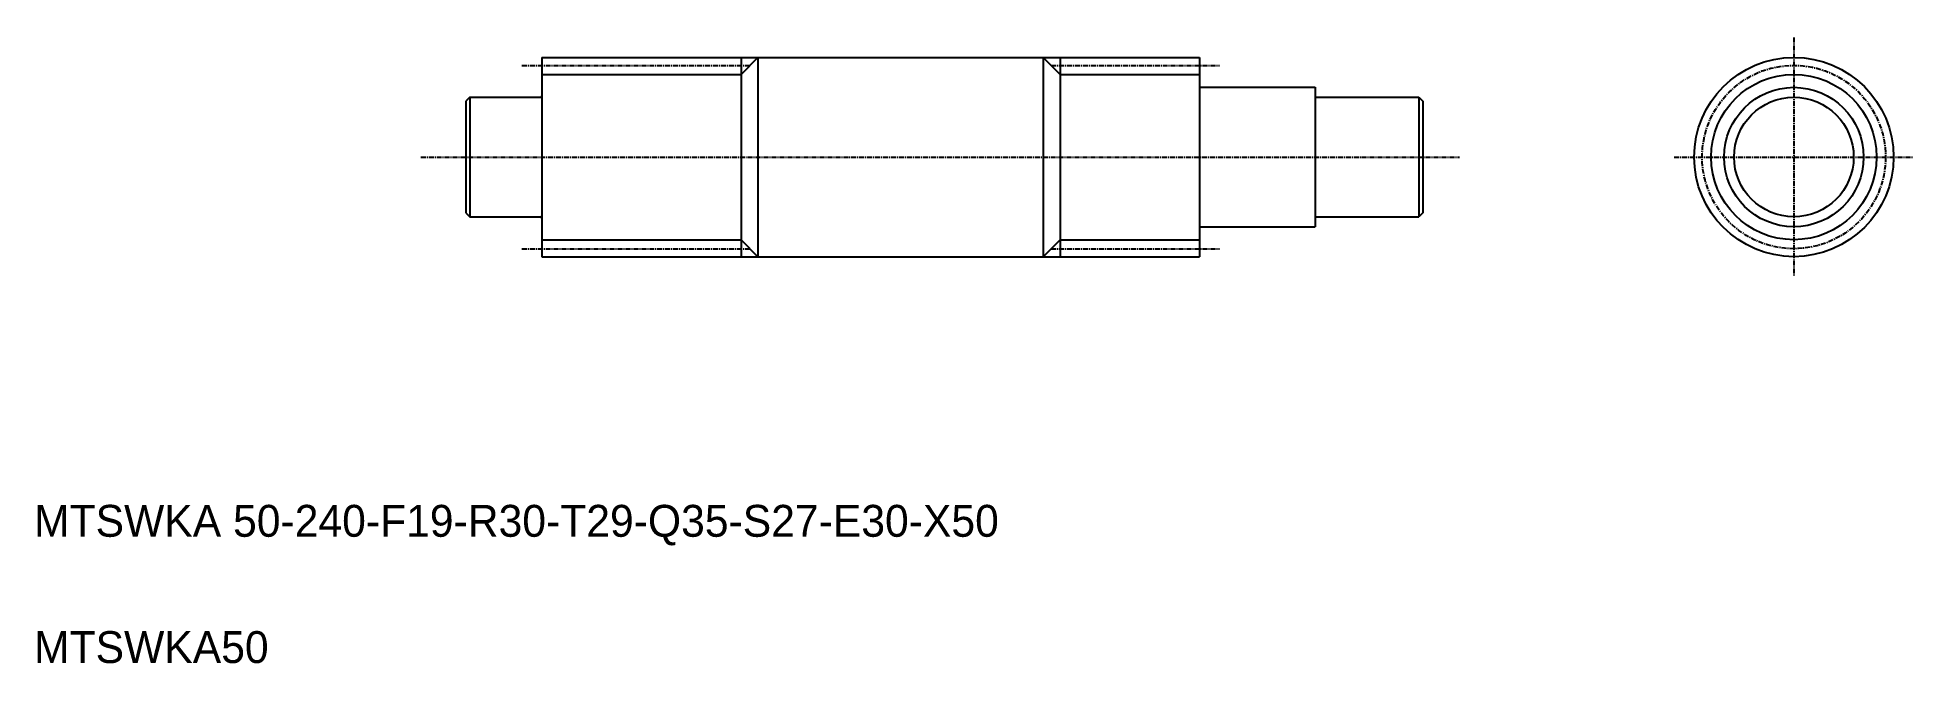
# Model space of a CAD drawing. Extents: x 47 to 518, y 100 to 258.
import ezdxf

# ---------------------------------------------------------------- set-up
doc = ezdxf.new("R2010")
doc.units = 0
doc.linetypes.add('CENTER', pattern=[2, 1.25, -0.25, 0.25, -0.25])
doc.layers.get('0').update_dxf_attribs({"linetype": 'CONTINUOUS'})
doc.layers.add('CENTER', color=1, linetype='CENTER')

msp = doc.modelspace()

# ---------------------------------------------------------------- linework, layer by layer
at = {"color": 7, "linetype": 'CONTINUOUS'}
for p, q in [((173.92, 252.52), (338.92, 252.52)), ((173.92, 252.52), (173.92, 202.52)), ((223.92, 252.52), (223.92, 202.52)), ((228.17, 252.52), (228.17, 202.52)), ((299.67, 252.52), (299.67, 202.52)), ((303.92, 252.52), (303.92, 202.52)), ((338.92, 252.52), (338.92, 202.52)), ((339.22, 245.02), (367.92, 245.02)), ((367.92, 245.02), (367.92, 210.02)), ((155.92, 242.52), (154.92, 241.52)), ((154.92, 241.52), (154.92, 213.52)), ((155.92, 242.52), (155.92, 212.52)), ((155.92, 242.52), (173.62, 242.52)), ((368.22, 242.52), (393.92, 242.52)), ((393.92, 242.52), (393.92, 212.52)), ((393.92, 242.52), (394.92, 241.52)), ((394.92, 241.52), (394.92, 213.52)), ((154.92, 213.52), (155.92, 212.52)), ((155.92, 212.52), (173.62, 212.52)), ((368.22, 212.52), (393.92, 212.52)), ((394.92, 213.52), (393.92, 212.52)), ((339.22, 210.02), (367.92, 210.02)), ((173.92, 202.52), (338.92, 202.52)), ((215.17, 202.52), (215.17, 202.52)), ((256.42, 202.52), (256.42, 202.52))]:
    msp.add_line(p, q, dxfattribs=at)
at = {"color": 3, "linetype": 'CONTINUOUS'}
for p, q in [((223.92, 248.27), (228.17, 252.52)), ((299.67, 252.52), (303.92, 248.27)), ((173.92, 248.27), (223.92, 248.27)), ((303.92, 248.27), (338.92, 248.27)), ((173.92, 206.77), (223.92, 206.77)), ((223.92, 206.77), (228.17, 202.52)), ((299.67, 202.52), (303.92, 206.77)), ((303.92, 206.77), (338.92, 206.77))]:
    msp.add_line(p, q, dxfattribs=at)
at = {"color": 7, "linetype": 'CONTINUOUS'}
for radius in [25, 17.5, 15]:
    msp.add_circle((487.98, 227.52), radius, dxfattribs=at)
at = {"color": 3, "linetype": 'CONTINUOUS'}
msp.add_circle((487.98, 227.52), 20.75, dxfattribs=at)
at = {"color": 7, "linetype": 'CONTINUOUS'}
for centre, start, end in [((339.22, 245.32), 180, 270), ((173.62, 242.82), 270, 0), ((368.22, 242.82), 180, 270), ((173.62, 212.22), 0, 90), ((368.22, 212.22), 90, 180), ((339.22, 209.72), 90, 180)]:
    msp.add_arc(centre, 0.3, start, end, dxfattribs=at)
at = {"layer": 'CENTER', "color": 1, "linetype": 'CENTER'}
for p, q in [((487.98, 257.52), (487.98, 197.52)), ((168.92, 250.52), (226.17, 250.52)), ((301.67, 250.52), (343.92, 250.52)), ((143.58, 227.52), (404.15, 227.52)), ((457.98, 227.52), (517.98, 227.52)), ((168.92, 204.52), (226.17, 204.52)), ((301.67, 204.52), (343.92, 204.52))]:
    msp.add_line(p, q, dxfattribs=at)
msp.add_circle((487.98, 227.52), 23, dxfattribs=at)

# ---------------------------------------------------------------- texts
at = {"color": 7, "linetype": 'CONTINUOUS'}
for s, p in [('MTSWKA 50-240-F19-R30-T29-Q35-S27-E30-X50', (46.59, 132.23)), ('MTSWKA50', (46.59, 100.54))]:
    msp.add_text(s, height=8, dxfattribs=at).set_placement(p)

doc.saveas('drawing.dxf')
